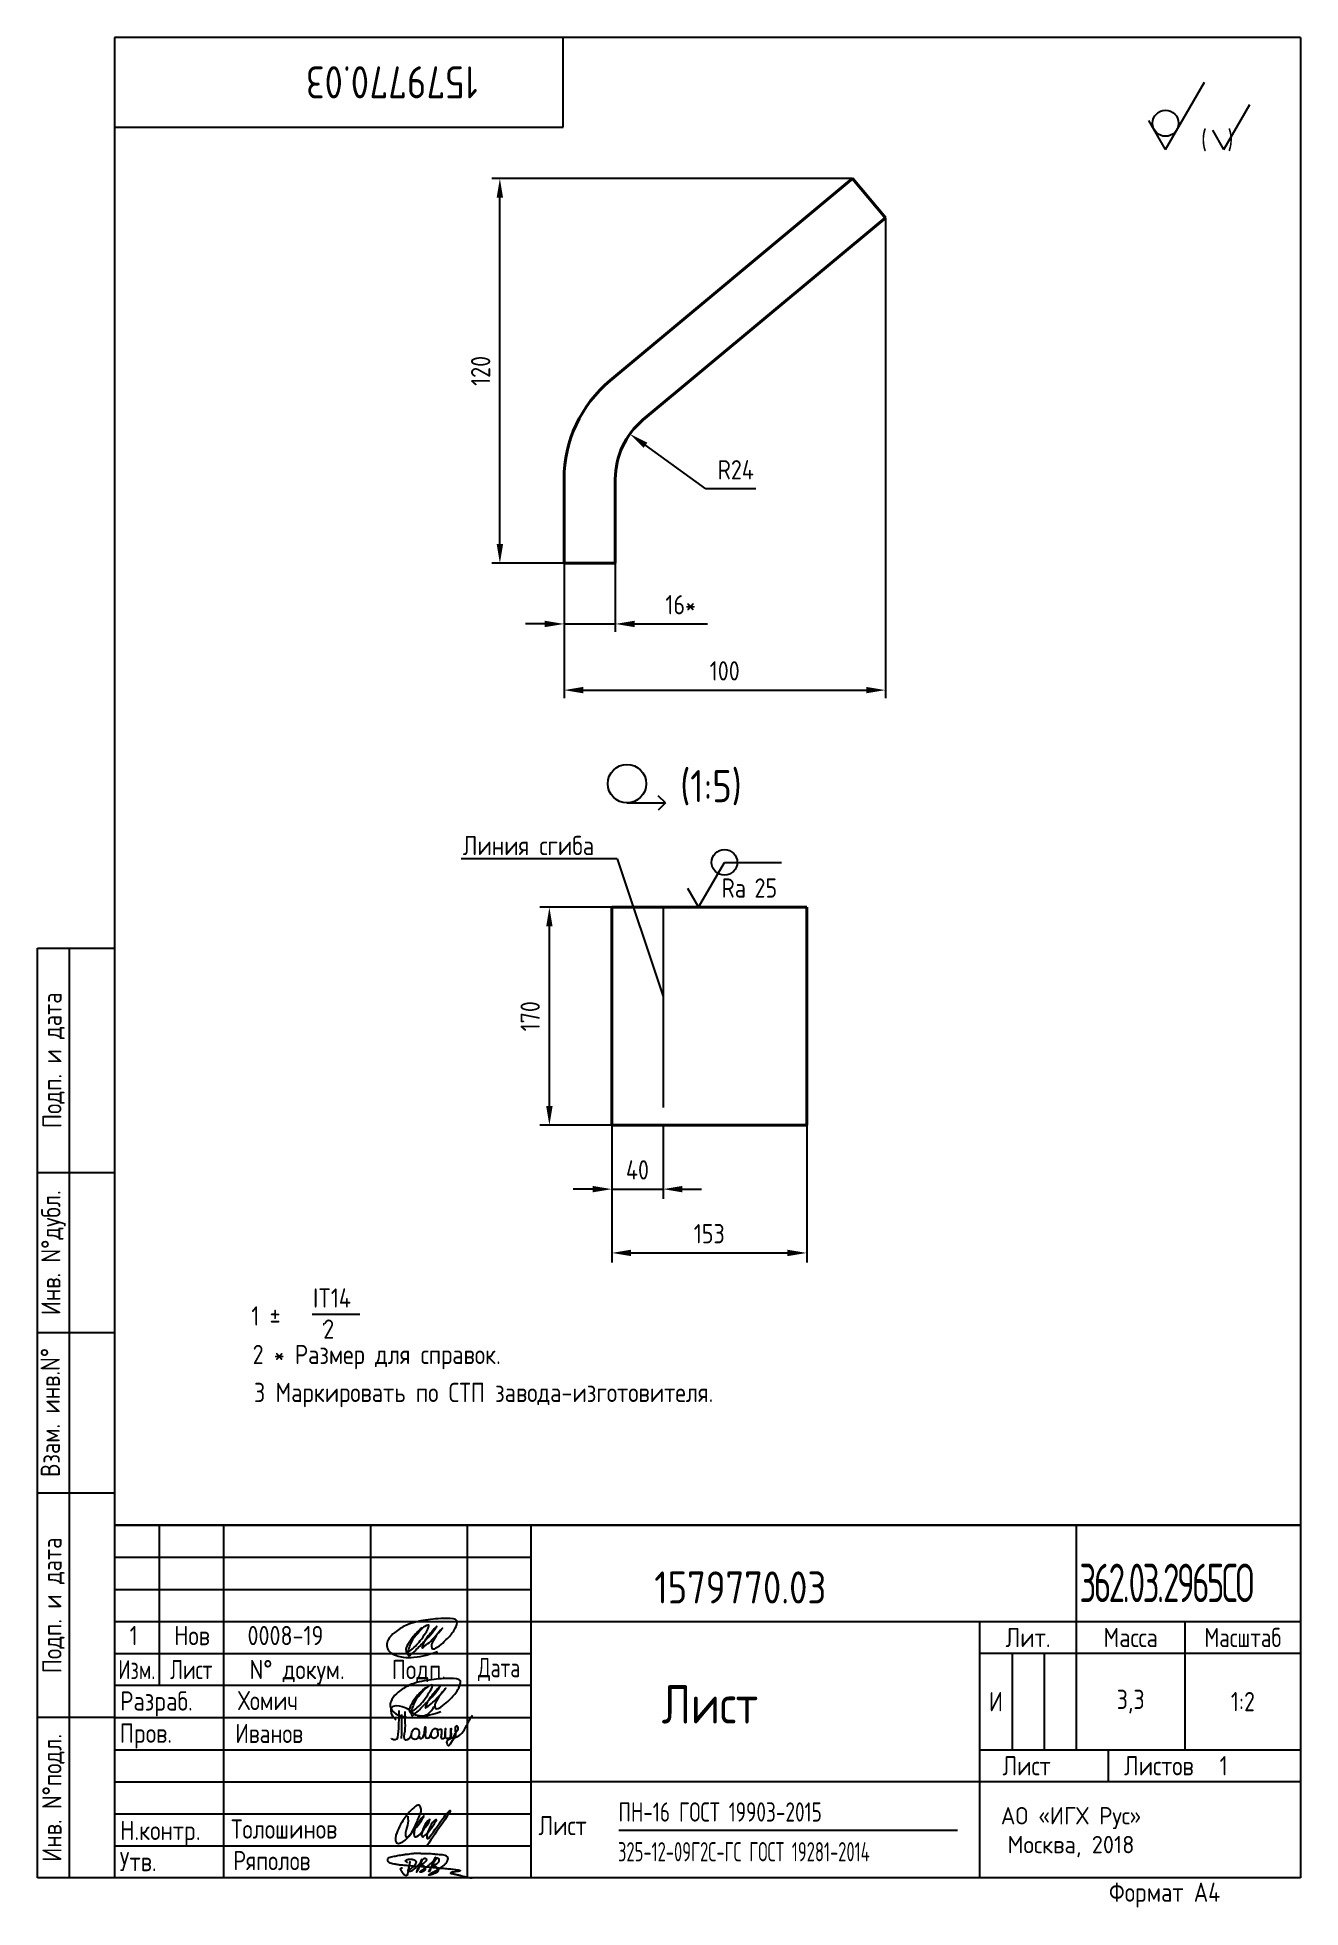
# Paper-space layout 'A4_protect' of a CAD drawing. Header units: millimetres. Extents: x 8 to 205, y 0 to 292.
# The model-space entities are those that its viewports show. They can reach past a viewport. Long polylines and large blocks are cut down to what shows.
import ezdxf
from ezdxf.enums import TextEntityAlignment as Align

# ---------------------------------------------------------------- set-up
doc = ezdxf.new("R2010")
doc.units = ezdxf.units.MM
doc.header["$LTSCALE"] = 5
doc.linetypes.add('PHANTOM', pattern=[2.5, 1.25, -0.25, 0.25, -0.25, 0.25, -0.25])
for name, color, linetype in [('Bord', 1, 'Continuous'), ('Cont', 6, 'Continuous'), ('DIM', 7, 'Continuous'), ('PHAN', 5, 'PHANTOM'), ('Text', 3, 'Continuous'), ('Textb', 6, 'Continuous'), ('VPORTI', 7, 'Continuous')]:
    doc.layers.add(name, color=color, linetype=linetype)
doc.layers.add('Con', color=6, linetype='Continuous', lineweight=15)
doc.layers.get('VPORTI').off()
doc.styles.add('Style1', font='romans.shx', dxfattribs={"width": 0.8})
doc.dimstyles.new('Copy of Lin_2', dxfattribs={"dimscale": 2, "dimtxt": 3, "dimasz": 3, "dimexe": 1.25, "dimexo": 0, "dimgap": 1.5, "dimtad": 1, "dimtoh": 1, "dimdec": 0, "dimtxsty": 'Style1', "dimcen": 2.5, "dimclrt": 3, "dimadec": 0, "dimazin": 0, "dimtfac": 1, "dimtdec": 0, "dimtmove": 0, "dimatfit": 3, "dimfxl": 1, "dimarcsym": 0})
doc.dimstyles.new('Copy(2) of LIN5', dxfattribs={"dimscale": 5, "dimtxt": 3, "dimasz": 3, "dimexe": 1.5, "dimexo": 0, "dimgap": 1.5, "dimtad": 1, "dimtoh": 1, "dimdec": 0, "dimzin": 13, "dimdsep": 46, "dimtxsty": 'Style1', "dimcen": 0, "dimclrt": 3, "dimadec": 0, "dimazin": 0, "dimtfac": 1, "dimtdec": 0, "dimtmove": 0, "dimatfit": 3, "dimfxl": 1, "dimtolj": 1, "dimtzin": 13, "dimarcsym": 0})
doc.dimstyles.new('Lin_2', dxfattribs={"dimscale": 2, "dimtxt": 3, "dimasz": 3, "dimexe": 1.25, "dimexo": 0, "dimgap": 1.5, "dimtad": 1, "dimdec": 0, "dimtxsty": 'Style1', "dimcen": 2.5, "dimclrt": 3, "dimadec": 0, "dimazin": 0, "dimtfac": 1, "dimtdec": 0, "dimtmove": 0, "dimatfit": 3, "dimfxl": 1, "dimarcsym": 0})

# ---------------------------------------------------------------- blocks, each defined once
blk = doc.blocks.new('sherISO_12')
at = {"layer": 'Cont'}
for q in [(-15, -6.96), (-23.66, -12.96)]:
    blk.add_line((-21.06, -17.46), q, dxfattribs=at)
blk.add_circle((-21.06, -13.39), 2.03, dxfattribs=at)
at = {"layer": 'Text'}
for q in [(-7.92, -10.46), (-13.69, -14.46)]:
    blk.add_line((-11.96, -17.46), q, dxfattribs=at)
at = {"layer": 'Text', "style": 'Style1', "width": 0.8}
blk.add_text('(  )', height=3, dxfattribs=at).set_placement((-15.53, -17.46))
blk = doc.blocks.new('A$C63F45750')
at = {"layer": 'Text'}
for points, knots in [([(3.17, 2.37), (3.12, 2.38), (3.04, 2.41), (2.94, 2.5), (2.85, 2.57), (2.79, 2.69), (2.87, 2.77), (2.99, 2.84), (3.16, 2.89), (3.36, 2.93), (3.6, 2.95), (3.82, 2.92), (4.05, 2.87), (4.25, 2.78), (4.45, 2.63), (4.46, 2.42), (4.38, 2.26), (4.28, 2.1), (4.17, 1.94), (4.03, 1.78), (3.89, 1.62), (3.75, 1.52), (3.63, 1.43), (3.49, 1.36), (3.35, 1.3), (3.24, 1.25), (3.16, 1.21), (3.12, 1.15), (3.19, 1.1), (3.27, 1.09), (3.4, 1.07), (3.55, 1.07), (3.72, 1.12), (3.92, 1.19), (4.1, 1.34), (4.26, 1.51), (4.44, 1.65), (4.59, 1.81), (4.74, 1.93), (4.84, 2.04), (4.93, 2.14), (5.07, 2.29), (5.19, 2.53), (5.28, 2.68), (5.35, 2.96), (5.23, 2.66), (5.2, 2.44), (5.04, 2.09), (4.95, 1.81), (4.86, 1.57), (4.75, 1.31), (4.67, 1.12), (4.46, 0.78), (4.62, 1.17), (4.71, 1.45), (4.88, 1.74), (5.01, 2), (5.08, 2.19), (5.19, 2.4), (5.32, 2.58), (5.4, 2.75), (5.52, 2.89), (5.65, 3.04), (5.85, 3.1), (6.02, 3.03), (6.08, 2.87), (6.03, 2.7), (5.9, 2.51), (5.7, 2.37), (5.55, 2.23), (5.4, 2.17), (5.31, 2.12), (5.12, 2.09), (5.35, 2.07), (5.48, 2), (5.64, 1.93), (5.75, 1.8), (5.85, 1.67), (5.89, 1.54), (5.89, 1.37), (5.8, 1.2), (5.63, 1.06), (5.41, 0.94), (5.23, 0.86), (5.02, 0.92), (5.13, 1.1), (5.28, 1.16), (5.44, 1.27), (5.61, 1.36), (5.74, 1.46), (5.86, 1.53), (5.95, 1.61), (6.05, 1.69), (6.15, 1.77), (6.28, 1.87), (6.46, 2.02), (6.65, 2.19), (6.83, 2.37), (6.98, 2.49), (7.11, 2.61), (7.2, 2.74), (7.32, 2.84), (7.42, 2.97), (7.48, 3.08), (7.48, 3.27), (7.34, 3.08), (7.28, 2.94), (7.18, 2.69), (7.1, 2.46), (7, 2.22), (6.93, 1.98), (6.83, 1.78), (6.73, 1.55), (6.67, 1.34), (6.6, 1.14), (6.56, 1.03), (6.39, 0.99), (6.62, 1.33), (6.75, 1.54), (6.93, 1.87), (7.05, 2.08), (7.18, 2.32), (7.33, 2.6), (7.47, 2.89), (7.6, 3.07), (7.79, 3.18), (7.95, 3.01), (8, 2.81), (7.99, 2.62), (7.94, 2.46), (7.83, 2.33), (7.69, 2.22), (7.53, 2.11), (7.37, 2.03), (7.21, 1.99), (7.11, 1.97), (6.89, 1.98), (7.07, 1.94), (7.15, 1.9), (7.27, 1.88), (7.39, 1.84), (7.52, 1.81), (7.62, 1.72), (7.7, 1.62), (7.78, 1.51), (7.83, 1.39), (7.87, 1.26), (7.88, 1.13), (7.86, 0.99), (7.75, 0.88), (7.6, 0.77), (7.4, 0.73), (7.19, 0.66), (6.97, 0.55), (6.71, 0.48), (6.57, 0.44), (6.42, 0.42), (6.52, 0.58), (6.61, 0.64), (6.81, 0.78), (7.06, 0.89), (7.33, 1.04), (7.55, 1.16), (7.7, 1.24), (7.84, 1.32), (7.99, 1.43), (8.21, 1.58), (8.48, 1.76), (8.74, 1.95), (8.97, 2.12), (9.1, 2.29), (9.23, 2.44), (9.3, 2.6), (9.37, 2.74), (9.42, 2.92), (9.45, 3.13), (9.21, 3.48), (8.67, 3.59), (8.09, 3.63), (7.57, 3.66), (7.06, 3.74), (6.57, 3.75), (6.09, 3.74), (5.67, 3.78), (5.28, 3.78), (4.96, 3.81), (4.65, 3.83), (4.31, 3.82), (3.97, 3.79), (3.61, 3.74), (3.22, 3.67), (2.86, 3.66), (2.53, 3.61), (2.18, 3.52), (1.78, 3.54), (1.38, 3.37), (0.96, 3.35), (0.58, 3.24), (0.25, 3.19), (0.03, 3.06), (-0.03, 2.83), (0.02, 2.6), (0.26, 2.38), (0.59, 2.33), (1, 2.2), (1.48, 2.15), (1.93, 2.05), (2.35, 2.02), (2.72, 2.01), (3.11, 1.94), (3.68, 1.94), (4.25, 1.83), (4.91, 1.87), (5.53, 1.76), (6.13, 1.72), (6.73, 1.71), (7.32, 1.62), (7.99, 1.55), (8.64, 1.54), (9.16, 1.46), (9.61, 1.42), (10.03, 1.4), (10.41, 1.32), (10.73, 1.29), (11.01, 1.24), (11.18, 1.23), (11.42, 1.14), (11.18, 1.06), (11.01, 1.03), (10.71, 0.98), (10.37, 0.92), (10.1, 0.91), (9.65, 0.75), (10.22, 0.67), (10.54, 0.59), (11.08, 0.47), (11.61, 0.35), (12.17, 0.15), (12.64, 0.08), (12.98, 0.03), (13.11, 0.01), (13.18, 0)], [0, 0, 0, 0, 0.153866, 0.270441, 0.388867, 0.510533, 0.592156, 0.71333, 0.90842, 1.11344, 1.349254, 1.61246, 1.782219, 2.047249, 2.291879, 2.451528, 2.651081, 2.806158, 3.017979, 3.227348, 3.462381, 3.633009, 3.75766, 3.920516, 4.080796, 4.214529, 4.291786, 4.349969, 4.397594, 4.50822, 4.594826, 4.799244, 4.954392, 5.128468, 5.437537, 5.632649, 5.842485, 6.094987, 6.293219, 6.410959, 6.551192, 6.687808, 7.022147, 7.294342, 7.425356, 7.52079, 7.946481, 8.313051, 8.59833, 8.833695, 9.090496, 9.427695, 9.601191, 9.883219, 10.093306, 10.673943, 10.798776, 10.974628, 11.287247, 11.486184, 11.648652, 11.848902, 12.027194, 12.25348, 12.40059, 12.537783, 12.716293, 12.91523, 13.208551, 13.438489, 13.549668, 13.67779, 13.77127, 13.930001, 14.029091, 14.272112, 14.434836, 14.547084, 14.739051, 14.830983, 15.061241, 15.268922, 15.500489, 15.788979, 15.879568, 16.024283, 16.221854, 16.418714, 16.593102, 16.783247, 16.91018, 17.018213, 17.135263, 17.278205, 17.430482, 17.620087, 17.979626, 18.191789, 18.388716, 18.565718, 18.714854, 18.857929, 19.039974, 19.171375, 19.283034, 19.400085, 19.618058, 19.882245, 20.150781, 20.377854, 20.649532, 20.89723, 21.042543, 21.40016, 21.557817, 21.667145, 21.752781, 21.926256, 22.412297, 22.813145, 22.961412, 23.171289, 23.607257, 23.940428, 24.110007, 24.291214, 24.48084, 24.697609, 24.904078, 25.034245, 25.218018, 25.407651, 25.573473, 25.787447, 25.930292, 26.051316, 26.18846, 26.285312, 26.406799, 26.52425, 26.630463, 26.793722, 26.898606, 27.029313, 27.171012, 27.314101, 27.419918, 27.580557, 27.709367, 27.829268, 28.024364, 28.266961, 28.41242, 28.705761, 28.989137, 29.187748, 29.233768, 29.332802, 29.529535, 29.667094, 30.039923, 30.332117, 30.61061, 30.769982, 30.856778, 31.109923, 31.313488, 31.656425, 32.066331, 32.296628, 32.49714, 32.710276, 32.891468, 33.014834, 33.177747, 33.444503, 33.618009, 34.409008, 34.914636, 35.419802, 35.95397, 36.458179, 36.88069, 37.388403, 37.738353, 38.034261, 38.353468, 38.693154, 39.037638, 39.391136, 39.787481, 40.203773, 40.488977, 40.784975, 41.26625, 41.668005, 42.070065, 42.499388, 42.869834, 43.079573, 43.213439, 43.554591, 43.717296, 44.153724, 44.506336, 45.019111, 45.587859, 45.90191, 46.270392, 46.703958, 47.093115, 47.952647, 48.44014, 49.079253, 49.808223, 50.268654, 50.851051, 51.604831, 52.298429, 52.776925, 53.1907, 53.661988, 54.042386, 54.348524, 54.616841, 54.853814, 54.983777, 55.126096, 55.333328, 55.613101, 56.008732, 56.315809, 56.59982, 56.87931, 57.399251, 57.889617, 58.432507, 59.066698, 59.660314, 59.862668, 60.07277, 60.07277, 60.07277, 60.07277]), ([(2.31, 1.53), (2.26, 1.52), (2.17, 1.51), (2.06, 1.48), (1.93, 1.38), (2.07, 1.25), (2.14, 1.11), (2.26, 0.93), (2.39, 0.72), (2.57, 0.54), (2.71, 0.44), (2.86, 0.4), (3.02, 0.43), (3.14, 0.54), (3.21, 0.79), (3.25, 1.07), (3.31, 1.4), (3.35, 1.67), (3.38, 1.92), (3.47, 2.19), (3.5, 2.43), (3.54, 2.59), (3.56, 2.64)], [0, 0, 0, 0, 0.15847, 0.269731, 0.363591, 0.555514, 0.688037, 0.848606, 1.204359, 1.433632, 1.58673, 1.729549, 1.880686, 2.057874, 2.19169, 2.63505, 2.928153, 3.184121, 3.441863, 3.696117, 4.025873, 4.178055, 4.178055, 4.178055, 4.178055])]:
    blk.add_open_spline(points, degree=3, knots=knots, dxfattribs=at)
blk = doc.blocks.new('A$C4F4A4F5D')
at = {"layer": 'Text', "lineweight": 25}
for points, knots in [([(0.76, 2.84), (0.53, 3.07), (0.02, 3.58), (-0.25, 5.26), (1.65, 5.12), (2.72, 4.57), (3.71, 3.46), (5.71, 3.44), (6.39, 4.52), (6.67, 4.97)], [0, 0, 0, 0, 0.995549, 2.196439, 3.853213, 4.970011, 6.02292, 8.170898, 9.705386, 9.705386, 9.705386, 9.705386]), ([(1.19, 4.34), (1.17, 3.4), (1.13, 2.06), (0.98, -0.44), (0.2, -0.16), (0.03, -0.03), (0, 0)], [0, 0, 0, 0, 3.274293, 4.654149, 5.171803, 5.30168, 5.30168, 5.30168, 5.30168]), ([(1.58, 3.74), (1.58, 3.25), (1.58, 2.32), (1.61, 1.07), (1.55, 0.31), (1.53, 0)], [0, 0, 0, 0, 1.453969, 2.804084, 3.740223, 3.740223, 3.740223, 3.740223]), ([(2.1, 4.21), (2.1, 3.72), (2.08, 2.67), (2.22, 1.45), (1.71, -0.56), (3.23, 0.14), (3.06, 1.09), (3.85, 1.74), (4.43, 1.17), (4.31, 0.54), (4.11, -0.15), (3.33, -0.21), (3.11, 0.28), (3.13, 0.53), (3.14, 0.66)], [0, 0, 0, 0, 1.402041, 3.063923, 4.415037, 5.298701, 6.374637, 7.087927, 7.603499, 8.330482, 8.911132, 9.613125, 9.996533, 10.366919, 10.366919, 10.366919, 10.366919]), ([(7.18, 1.27), (7.27, 1.3), (7.44, 1.37), (7.78, 1.56), (7.87, 1.06), (7.83, 0.71), (7.66, -0.05), (8.07, 0.01), (8.43, 0.12), (8.39, 0.68), (8.46, 1.9), (8.39, 0.94), (8.43, 0.6), (8.37, 0.05), (8.74, 0.07), (9.11, -0.03), (9.26, 0.49), (9.33, 0.95), (9.27, 1.34), (9.32, 1.77), (9.28, 0.91), (9.34, 0.6), (9.2, 0.14), (9.65, -0.01), (9.83, 0.61), (10.14, 1.03), (10.6, 1.72), (9.95, 2.11), (9.91, 1.23), (10.07, 0.69), (9.92, 0), (9.35, -0.37), (8.95, -1.56), (8.34, 0.07), (10.28, -0.02), (11.26, 1.1), (11.82, 2.15), (12.24, 3.04), (12.52, 3.46), (12.65, 3.65)], [0, 0, 0, 0, 0.305783, 0.619019, 0.796582, 1.5526, 2.082394, 2.34716, 2.5822, 3.136594, 4.040413, 4.363654, 5.267311, 5.441668, 5.78494, 6.114287, 6.466434, 7.104395, 7.620812, 7.679251, 8.272982, 8.692439, 9.1059, 9.338721, 9.784511, 10.568279, 11.297869, 11.566962, 12.285888, 12.851793, 13.545205, 14.102749, 15.055561, 15.671649, 17.422398, 18.699613, 20.16544, 20.963871, 21.66672, 21.66672, 21.66672, 21.66672]), ([(4.28, 0.44), (4.31, 0.37), (4.37, 0.25), (4.41, 0.06), (4.62, -0.05), (5, 0.18), (5.14, 0.84), (5.2, 1.3), (5.31, 2.06), (5.31, 1.17), (5.3, 0.78), (5.2, 0.26), (5.58, -0.01), (5.91, 0.16), (6.08, 0.5), (6.26, 0.9), (6.43, 1.31), (6.72, 1.59), (7.17, 1.58), (7.18, 1.05), (7.31, 0.57), (6.99, 0.02), (6.34, -0.02), (6.17, 0.51), (6.24, 0.79), (6.27, 0.92)], [0, 0, 0, 0, 0.247339, 0.413433, 0.559308, 0.874045, 1.558567, 2.392422, 2.645523, 3.22433, 3.719885, 4.231527, 4.573657, 4.879974, 5.190145, 5.704595, 6.19318, 6.529505, 6.863422, 7.269696, 7.83948, 8.395909, 8.926487, 9.378613, 9.791445, 9.791445, 9.791445, 9.791445])]:
    blk.add_open_spline(points, degree=3, knots=knots, dxfattribs=at)
blk = doc.blocks.new('*D6')
at = {"layer": 'DIM', "color": 0, "lineweight": -2, "transparency": 16777216}
for p, q in [((6842.6, -730.89), (6842.6, -788.16)), ((6882.6, -730.89), (6882.6, -788.16)), ((6827.6, -780.66), (6812.6, -780.66)), ((6842.6, -780.66), (6882.6, -780.66)), ((6897.6, -780.66), (6912.6, -780.66))]:
    blk.add_line(p, q, dxfattribs=at)
at = {"layer": 'DIM', "color": 0, "transparency": 16777216}
for points in [[(6827.6, -778.16), (6827.6, -783.16), (6842.6, -780.66)], [(6897.6, -778.16), (6897.6, -783.16), (6882.6, -780.66)]]:
    blk.add_solid(points, dxfattribs=at)
at = {"layer": 'DIM', "color": 3, "transparency": 16777216, "insert": (6862.6, -765.66), "char_height": 15, "attachment_point": 5, "style": 'Style1'}
blk.add_mtext('\\A1;40', dxfattribs=at)
blk = doc.blocks.new('*D7')
at = {"layer": 'DIM', "color": 0, "lineweight": -2, "transparency": 16777216}
for p, q in [((6842.6, -730.89), (6842.6, -837.91)), ((6994.6, -730.89), (6994.6, -837.91)), ((6857.6, -830.41), (6979.6, -830.41))]:
    blk.add_line(p, q, dxfattribs=at)
at = {"layer": 'DIM', "color": 0, "transparency": 16777216}
for points in [[(6857.6, -827.91), (6857.6, -832.91), (6842.6, -830.41)], [(6979.6, -827.91), (6979.6, -832.91), (6994.6, -830.41)]]:
    blk.add_solid(points, dxfattribs=at)
at = {"layer": 'DIM', "color": 3, "transparency": 16777216, "insert": (6918.6, -815.41), "char_height": 15, "attachment_point": 5, "style": 'Style1'}
blk.add_mtext('\\A1;153', dxfattribs=at)
blk = doc.blocks.new('*D8')
at = {"layer": 'DIM', "color": 0, "lineweight": -2, "transparency": 16777216}
for p, q in [((6842.6, -560.89), (6786.44, -560.89)), ((6793.94, -715.89), (6793.94, -575.89)), ((6842.6, -730.89), (6786.44, -730.89))]:
    blk.add_line(p, q, dxfattribs=at)
at = {"layer": 'DIM', "color": 0, "transparency": 16777216}
for points in [[(6791.44, -575.89), (6796.44, -575.89), (6793.94, -560.89)], [(6791.44, -715.89), (6796.44, -715.89), (6793.94, -730.89)]]:
    blk.add_solid(points, dxfattribs=at)
at = {"layer": 'DIM', "color": 3, "transparency": 16777216, "insert": (6778.94, -645.89), "char_height": 15, "attachment_point": 5, "rotation": 90, "style": 'Style1'}
blk.add_mtext('\\A1;170', dxfattribs=at)
blk = doc.blocks.new('A$C6CF913E7')
at = {"layer": 'Text'}
blk.add_circle((0, 0), 2, dxfattribs=at)
blk = doc.blocks.new('sherISO_07')
at = {"layer": 'Text'}
blk.add_line((4.04, 7), (12.93, 7), dxfattribs=at)
blk.add_lwpolyline([(-1.73, 3), (0, 0), (4.04, 7)], dxfattribs=at)
blk.add_blockref('A$C6CF913E7', (4.04, 7))
at = {"layer": 'Text', "style": 'Style1', "width": 0.8}
blk.add_text('Ra', height=3, dxfattribs=at).set_placement((3.58, 1.5))
blk.add_attdef('25', (8.73, 1.5), '', height=3, dxfattribs=at)
blk = doc.blocks.new('*D9')
at = {"layer": 'DIM', "color": 0, "lineweight": -2, "transparency": 16777216}
for p, q in [((6895.01, -223.25), (6895.01, -244.67)), ((6911.01, -223.25), (6911.01, -244.67)), ((6889.01, -242.17), (6883.01, -242.17)), ((6895.01, -242.17), (6911.01, -242.17)), ((6917.01, -242.17), (6939.76, -242.17))]:
    blk.add_line(p, q, dxfattribs=at)
at = {"layer": 'DIM', "color": 0, "transparency": 16777216}
for points in [[(6889.01, -241.17), (6889.01, -243.17), (6895.01, -242.17)], [(6917.01, -241.17), (6917.01, -243.17), (6911.01, -242.17)]]:
    blk.add_solid(points, dxfattribs=at)
at = {"layer": 'DIM', "color": 3, "transparency": 16777216, "insert": (6931.39, -236.17), "char_height": 6, "attachment_point": 5, "style": 'Style1'}
blk.add_mtext('16*', dxfattribs=at)
blk = doc.blocks.new('*D10')
at = {"layer": 'DIM', "color": 0, "lineweight": -2, "transparency": 16777216}
for p, q in [((6995.26, -115.54), (6995.26, -265.3)), ((6895.01, -223.25), (6895.01, -265.3)), ((6901.01, -262.8), (6989.26, -262.8))]:
    blk.add_line(p, q, dxfattribs=at)
at = {"layer": 'DIM', "color": 0, "transparency": 16777216}
for points in [[(6901.01, -261.8), (6901.01, -263.8), (6895.01, -262.8)], [(6989.26, -261.8), (6989.26, -263.8), (6995.26, -262.8)]]:
    blk.add_solid(points, dxfattribs=at)
at = {"layer": 'DIM', "color": 3, "transparency": 16777216, "insert": (6945.14, -256.8), "char_height": 6, "attachment_point": 5, "style": 'Style1'}
blk.add_mtext('100', dxfattribs=at)
blk = doc.blocks.new('*D11')
at = {"layer": 'DIM', "color": 0, "lineweight": -2, "transparency": 16777216}
for p, q in [((6985.01, -103.25), (6872.51, -103.25)), ((6875.01, -217.25), (6875.01, -109.25)), ((6895.01, -223.25), (6872.51, -223.25))]:
    blk.add_line(p, q, dxfattribs=at)
at = {"layer": 'DIM', "color": 0, "transparency": 16777216}
for points in [[(6874.01, -109.25), (6876.01, -109.25), (6875.01, -103.25)], [(6874.01, -217.25), (6876.01, -217.25), (6875.01, -223.25)]]:
    blk.add_solid(points, dxfattribs=at)
at = {"layer": 'DIM', "color": 3, "transparency": 16777216, "insert": (6869.01, -163.25), "char_height": 6, "attachment_point": 5, "rotation": 90, "style": 'Style1'}
blk.add_mtext('120', dxfattribs=at)
blk = doc.blocks.new('*D12')
at = {"layer": 'DIM', "color": 0, "lineweight": -2, "transparency": 16777216}
for p, q in [((6939.29, -200.08), (6920.43, -186.43)), ((6954.86, -200.08), (6939.29, -200.08))]:
    blk.add_line(p, q, dxfattribs=at)
at = {"layer": 'DIM', "color": 0, "transparency": 16777216}
blk.add_solid([(6921.02, -185.62), (6919.85, -187.24), (6915.57, -182.92)], dxfattribs=at)
at = {"layer": 'DIM', "color": 3, "transparency": 16777216, "insert": (6948.58, -194.08), "char_height": 6, "attachment_point": 5, "style": 'Style1'}
blk.add_mtext('R24', dxfattribs=at)
blk = doc.blocks.new('ZNAK11')
at = {"layer": 'Cont'}
for p, q in [((5.98, -0.12), (4.85, 1.01)), ((-0.04, -0.12), (5.98, -0.12)), ((5.98, -0.12), (4.85, -1.25))]:
    blk.add_line(p, q, dxfattribs=at)
blk.add_circle((-0.04, 2.88), 3, dxfattribs=at)
at = {"layer": 'Textb', "style": 'Style1', "width": 0.8}
blk.add_attdef('(1:1)', (8.27, 0), '', height=5, dxfattribs=at)

msp = doc.modelspace()

# ---------------------------------------------------------------- linework, layer by layer
at = {"layer": 'Cont', "lineweight": 40}
for p, q in [((6985.01, -103.25), (6909.41, -166.26)), ((6995.26, -115.54), (6985.01, -103.25)), ((6919.65, -178.55), (6995.26, -115.54)), ((6895.01, -196.99), (6895.01, -223.25)), ((6911.01, -223.25), (6911.01, -196.99)), ((6895.01, -223.25), (6911.01, -223.25)), ((6842.6, -560.89), (6994.6, -560.89)), ((6842.6, -560.89), (6842.6, -730.89)), ((6994.6, -560.89), (6994.6, -730.89)), ((6842.6, -730.89), (6994.6, -730.89))]:
    msp.add_line(p, q, dxfattribs=at)
for radius in [40, 24]:
    msp.add_arc((6935.01, -196.99), radius, 129.80557, 180, dxfattribs=at)
at = {"layer": 'DIM'}
for q in [(6725.06, -523.22), (6882.6, -630.42)]:
    msp.add_line((6846.82, -523.22), q, dxfattribs=at)
at = {"layer": 'PHAN'}
msp.add_line((6882.6, -560.89), (6882.6, -730.89), dxfattribs=at)

# ---------------------------------------------------------------- block references
at = {"layer": 'DIM', "xscale": 5, "yscale": 5, "zscale": 5}
for name, p, values in [('ZNAK11', (6854.63, -478.97), {'(1:1)': '(1:5)'}), ('sherISO_07', (6910.23, -560.89), {'25': '25'})]:
    msp.add_blockref(name, p, dxfattribs=at).add_auto_attribs(values)

# ---------------------------------------------------------------- texts
at = {"layer": 'Text', "lineweight": -3, "style": 'Style1', "width": 0.8}
msp.add_text('Линия сгиба', height=15, dxfattribs=at).set_placement((6726.4, -520.28))

# ---------------------------------------------------------------- dimensions: what is measured, and where the dimension line sits
at = {"layer": 'DIM'}
for base, p1, p2, dimstyle, picture, middle in [((6875.01, -103.25), (6895.01, -223.25), (6985.01, -103.25), 'Lin_2', '*D11', (6869.01, -163.25)), ((6793.94, -560.89), (6842.6, -730.89), (6842.6, -560.89), 'Copy(2) of LIN5', '*D8', (6778.94, -645.89))]:
    dim = msp.add_linear_dim(base=base, p1=p1, p2=p2, angle=90, dimstyle=dimstyle, dxfattribs=at)
    dim.commit()
    dim.dimension.update_dxf_attribs({"geometry": picture, "text_midpoint": middle})
for base, p1, p2, dimstyle, picture, middle in [((6995.26, -262.8), (6895.01, -223.25), (6995.26, -115.54), 'Lin_2', '*D10', (6945.14, -256.8)), ((6882.6, -780.66), (6842.6, -730.89), (6882.6, -730.89), 'Copy(2) of LIN5', '*D6', (6862.6, -765.66))]:
    dim = msp.add_linear_dim(base=base, p1=p1, p2=p2, dimstyle=dimstyle, dxfattribs=at)
    dim.commit()
    dim.dimension.update_dxf_attribs({"geometry": picture, "text_midpoint": middle})
dim = msp.add_radius_dim(center=(6935.01, -196.99), mpoint=(6915.57, -182.92), dimstyle='Copy of Lin_2', override={"dimtmove": 1}, dxfattribs=at)
dim.commit()
dim.dimension.update_dxf_attribs({"geometry": '*D12', "text_midpoint": (6939.29, -200.08), "dimtype": 164})
for base, p1, p2, text, dimstyle, picture, middle in [((6911.01, -242.17), (6895.01, -223.25), (6911.01, -223.25), '<>*', 'Lin_2', '*D9', (6931.39, -236.17)), ((6994.6, -830.41), (6842.6, -730.89), (6994.6, -730.89), '153', 'Copy(2) of LIN5', '*D7', (6918.6, -815.41))]:
    dim = msp.add_linear_dim(base=base, p1=p1, p2=p2, text=text, dimstyle=dimstyle, dxfattribs=at)
    dim.commit()
    dim.dimension.update_dxf_attribs({"geometry": picture, "text_midpoint": middle})

psp = doc.layouts.new('A4_protect')

# ---------------------------------------------------------------- linework, layer by layer
at = {"layer": 'Bord'}
for p, q in [((20, 55), (85, 55)), ((20, 50), (85, 50)), ((20, 45), (85, 45)), ((160, 40), (160, 25)), ((165, 40), (165, 25)), ((20, 30), (85, 30)), ((20, 25), (85, 25)), ((20, 20), (85, 20)), ((20, 15), (85, 15)), ((20, 10), (85, 10))]:
    psp.add_line(p, q, dxfattribs=at)
at = {"layer": 'Cont'}
for p, q in [((205, 292), (20, 292)), ((20, 292), (20, 5)), ((90, 278), (90, 292)), ((205, 292), (205, 5)), ((205, 292), (205, 5)), ((20, 278), (90, 278)), ((8, 5), (8, 150)), ((8, 150), (20, 150)), ((13, 5), (13, 150)), ((8, 115), (20, 115)), ((20, 90), (8, 90)), ((20, 65), (8, 65)), ((20, 60), (205, 60)), ((205, 60), (20, 60)), ((27, 60), (27, 35)), ((37, 60), (37, 5)), ((60, 5), (60, 60)), ((75, 60), (75, 5)), ((85, 5), (85, 60)), ((170, 60), (170, 25)), ((85, 45), (205, 45)), ((155, 5), (155, 45)), ((187, 25), (187, 45)), ((20, 40), (85, 40)), ((205, 40), (155, 40)), ((85, 35), (20, 35)), ((20, 30), (8, 30)), ((155, 25), (205, 25)), ((175, 25), (175, 20)), ((205, 20), (85, 20)), ((20, 5), (8, 5)), ((205, 5), (20, 5))]:
    psp.add_line(p, q, dxfattribs=at)
at = {"layer": 'Text'}
for p, q in [((50.83, 92.91), (58.27, 92.91)), ((98.67, 12.46), (151.47, 12.46))]:
    psp.add_line(p, q, dxfattribs=at)
for points, knots in [([(68, 44.05), (67.51, 43.6), (66.65, 42.82), (65.84, 41.53), (65.35, 40.67), (65.58, 40.03), (66.28, 40.56), (66.89, 41.04), (67.8, 42.06), (68.47, 43.12), (68.93, 43.76), (69.14, 44.54), (68.4, 44.24), (67.85, 43.82), (67.22, 42.98), (66.54, 42.31), (66.19, 41.5), (65.86, 40.7), (65.76, 40.15), (65.8, 39.55), (66.53, 40.04), (67.2, 40.76), (68.51, 42.03), (69.39, 42.96), (70.78, 44.86), (68.76, 42.56), (68.39, 42.07), (67.85, 40.72), (69.22, 41.75), (69.58, 42.16), (71.66, 44.49), (70.21, 42.93), (69.83, 42.12), (69.33, 41.31), (69.64, 40.52), (70.65, 41.16), (71.53, 41.89), (72.55, 42.95), (73.22, 43.96), (73.82, 45.45), (70.97, 45.49), (68.7, 45.28), (65.72, 44.69), (63.83, 43.45), (62.74, 42.38), (62.37, 41.22), (62.85, 40.16), (63.9, 39.65), (65.23, 39.34), (66.82, 39.36), (68.61, 39.72), (69.81, 40.11), (70.4, 40.29)], [0, 0, 0, 0, 1.9755, 3.453266, 4.599682, 4.791473, 5.145238, 6.497385, 7.664272, 9.094306, 10.114998, 10.459762, 10.811562, 11.792042, 12.959743, 13.767676, 14.660412, 15.605031, 16.245448, 16.572031, 16.925795, 18.146901, 20.185044, 21.789331, 22.951009, 24.626743, 26.592474, 27.035558, 27.450584, 30.017364, 31.457812, 32.594833, 33.885024, 34.80449, 35.192074, 35.984441, 37.373068, 39.207782, 40.066553, 41.248724, 42.851981, 46.196805, 49.405498, 51.42283, 52.958607, 53.90671, 54.859511, 56.175895, 57.248919, 58.950609, 60.891135, 62.727304, 62.727304, 62.727304, 62.727304]), ([(68.53, 34.7), (68.04, 34.26), (67.18, 33.47), (66.38, 32.19), (65.89, 31.33), (66.12, 30.69), (66.82, 31.22), (67.42, 31.7), (68.33, 32.72), (69.01, 33.78), (69.47, 34.42), (69.67, 35.2), (68.94, 34.9), (68.38, 34.48), (67.76, 33.64), (67.08, 32.97), (66.72, 32.16), (66.39, 31.36), (66.29, 30.81), (66.33, 30.21), (67.06, 30.7), (67.74, 31.42), (69.04, 32.69), (69.93, 33.62), (71.31, 35.52), (69.3, 33.22), (68.93, 32.73), (68.38, 31.38), (69.75, 32.41), (70.12, 32.82), (72.19, 35.14), (70.75, 33.59), (70.37, 32.78), (69.86, 31.97), (70.17, 31.18), (71.19, 31.82), (72.07, 32.55), (73.09, 33.61), (73.76, 34.61), (74.35, 36.11), (71.51, 36.15), (69.23, 35.94), (66.26, 35.35), (64.37, 34.11), (63.27, 33.04), (62.9, 31.88), (63.38, 30.82), (64.44, 30.3), (65.76, 30), (67.35, 30.01), (69.15, 30.37), (70.35, 30.76), (70.93, 30.95)], [0, 0, 0, 0, 1.9755, 3.453266, 4.599682, 4.791473, 5.145238, 6.497385, 7.664272, 9.094306, 10.114998, 10.459762, 10.811562, 11.792042, 12.959743, 13.767676, 14.660412, 15.605031, 16.245448, 16.572031, 16.925795, 18.146901, 20.185044, 21.789331, 22.951009, 24.626743, 26.592474, 27.035558, 27.450584, 30.017364, 31.457812, 32.594833, 33.885024, 34.80449, 35.192074, 35.984441, 37.373068, 39.207782, 40.066553, 41.248724, 42.851981, 46.196805, 49.405498, 51.42283, 52.958607, 53.90671, 54.859511, 56.175895, 57.248919, 58.950609, 60.891135, 62.727304, 62.727304, 62.727304, 62.727304]), ([(65.77, 14.62), (65.8, 14.13), (65.88, 13.1), (65.25, 12.2), (65.53, 11.14), (66.62, 12.27), (66.98, 13.28), (67.65, 14.78), (68.03, 15.74), (67.41, 16.56), (66.19, 15.53), (65.11, 14.19), (64.05, 12.36), (63.77, 11.04), (64.09, 10.08), (65.43, 10.87), (66.35, 12.03), (67.36, 13.17), (67.99, 14.04), (68.52, 15.06), (67.68, 14.11), (67.13, 13.4), (66.69, 12.57), (66.74, 11.13), (67.86, 11.91), (68.24, 12.64), (68.82, 13.24), (69.49, 14.55), (68.25, 13.24), (68.14, 12.48), (67.83, 11.82), (68.04, 11.3), (68.77, 11.91), (69.24, 12.47), (69.71, 13.17), (70.53, 14.38), (69.62, 13.71), (69.27, 13.12), (68.93, 12.29), (68.69, 11.69), (68.79, 10.82), (70.22, 12.86), (70.86, 13.74), (71.76, 15.01), (73.14, 16.23), (70.04, 11.97), (69.13, 10.58), (68.75, 10)], [0, 0, 0, 0, 1.40351, 2.991851, 3.377415, 3.814038, 6.388034, 7.359379, 8.741424, 9.128498, 10.011196, 12.316849, 15.160506, 15.899888, 16.398783, 17.766068, 18.923918, 21.398841, 21.85465, 22.576532, 23.419093, 23.94545, 25.672322, 26.310564, 27.174367, 28.383601, 29.035716, 29.960726, 30.960802, 32.118384, 32.780837, 33.015207, 33.503535, 34.781165, 35.490921, 36.514871, 37.027523, 37.833561, 38.860664, 39.552712, 39.935745, 40.856223, 43.971717, 45.135025, 45.387846, 49.098506, 51.787529, 51.787529, 51.787529, 51.787529])]:
    psp.add_open_spline(points, degree=3, knots=knots, dxfattribs=at)

# ---------------------------------------------------------------- block references
at = {"layer": 'Cont'}
psp.add_blockref('A$C63F45750', (62.61, 5), dxfattribs=at)
at = {"layer": 'PHAN'}
psp.add_blockref('sherISO_12', (205, 292), dxfattribs=at)
at = {"layer": 'Text', "color": 0}
psp.add_blockref('A$C4F4A4F5D', (63.2, 26.75), dxfattribs=at)

# ---------------------------------------------------------------- texts
at = {"layer": 'Con', "insert": (170.51, 54.01), "char_height": 6, "width": 72.4235, "attachment_point": 1, "line_spacing_factor": 0.8, "style": 'Style1'}
psp.add_mtext('{\\W0.6;\\T0.8;362.03.2965СО}', dxfattribs=at)
at = {"layer": 'Text', "style": 'Style1', "width": 0.8}
for s, p in [('Подп. и дата', (10.5, 132.5)), ('Инв. N%%dдубл.', (10.5, 102.5)), ('Взам. инв.N%%d ', (10, 78.38)), ('Подп. и дата', (10.5, 47.5)), ('Инв. N%%dподл.', (10.5, 17.5))]:
    psp.add_text(s, height=3, rotation=90, dxfattribs=at).set_placement(p, align=Align.MIDDLE)
at = {"layer": 'Text', "style": 'Style1'}
for s, width, p in [('IT14', 0.8, (50.99, 93.94)), ('1 %%P    .', 0.8, (41.37, 91.13)), (' 2', 0.8, (50.99, 89.09)), ('2 * Размер для справок.', 0.8, (41.57, 85.13)), ('3 Маркировать по СТП завода-изготовителя.', 0.8, (41.77, 79.21)), ('Разpаб.', 0.8, (20.92, 31.1)), ('Хомич', 0.77, (39.29, 31.17)), ('Пpов.', 0.8, (20.84, 26.08)), ('Иванов', 0.77, (38.87, 26.04)), ('Лист', 0.8, (86.15, 11.67)), ('ПН-16 ГОСТ 19903-2015', 0.7, (98.62, 13.79)), ('Н.контp.', 0.8, (20.92, 10.92)), ('Толошинов', 0.8, (38.2, 11.13)), ('Утв.', 0.8, (20.84, 6.06)), ('Ряполов', 0.77, (38.56, 6.21)), ('325-12-09Г2С-ГС ГОСТ 19281-2014', 0.6, (98.54, 7.59)), ('Фоpмат А4', 0.8, (175.11, 1.29))]:
    psp.add_text(s, height=3, dxfattribs=dict(at, width=width)).set_placement(p)
at = {"layer": 'Text', "style": 'Style1', "width": 0.8}
for s, p in [('1', (23, 41.3)), ('Нов', (32.12, 41.3)), ('0008-19', (46.68, 41.3))]:
    psp.add_text(s, height=3, dxfattribs=at).set_placement(p, align=Align.CENTER)
at = {"layer": 'Text', "style": 'Style1'}
for s, width, p in [('Лит.', 0.8, (162.5, 42.5)), ('Масса', 0.8, (178.5, 42.5)), ('Масштаб', 0.75, (196, 42.5)), ('Изм.', 0.7, (23.5, 37.5)), ('Лист', 0.7, (32, 37.5)), ('N%%d докум.', 0.8, (48.5, 37.5)), ('Подп.', 0.8, (67.5, 37.5)), ('Лист', 0.8, (162.27, 22.5)), ('Листов', 0.8, (182.9, 22.5))]:
    psp.add_text(s, height=3, dxfattribs=dict(at, width=width)).set_placement(p, align=Align.MIDDLE_CENTER)
at = {"layer": 'Text', "style": 'Style1', "width": 0.7}
psp.add_text('Дата', height=3, dxfattribs=at).set_placement((80, 37.5), align=Align.MIDDLE)
at = {"layer": 'Text', "insert": (169.19, 12.14), "char_height": 2.7, "width": 28.4331, "attachment_point": 5, "style": 'Style1'}
psp.add_mtext('{\\W0.9;АО }«{\\W0.9;ИГХ\\~Рус}»{\\W0.9;\\PМосква, 2018}', dxfattribs=at)
at = {"layer": 'Text', "style": 'Style1', "width": 0.8}
for tag, text, p in [('И', 'И', (157.49, 32.5)), ('3,3', '', (178.5, 32.5)), ('1:2', '', (196, 32.5))]:
    psp.add_attdef(tag, text=text, height=3, dxfattribs=at).set_placement(p, align=Align.MIDDLE)
psp.add_attdef('1', text='', height=3, dxfattribs=at).set_placement((193, 22.5), align=Align.MIDDLE_CENTER)
at = {"layer": 'Textb', "style": 'Style1', "width": 0.8}
psp.add_text('1579770.03', height=5, rotation=180, dxfattribs=at).set_placement((76.67, 287.5))
for s, height, p in [('1579770.03', 5, (104.21, 47.8)), ('Лист', 6, (105.36, 29.08))]:
    psp.add_text(s, height=height, dxfattribs=at).set_placement(p)

# ---------------------------------------------------------------- viewports
at = {"layer": 'VPORTI'}
psp.add_viewport(center=(100.52, 230.02), size=(105.83, 100.2525), view_center_point=(6915.8, -183.21), view_height=200.505, dxfattribs=at)
psp.add_viewport(center=(95.61, 147.09), size=(80.72, 101.655), view_center_point=(6832.75, -607.27), view_height=508.273, status=3, dxfattribs=at)

doc.saveas('drawing.dxf')
